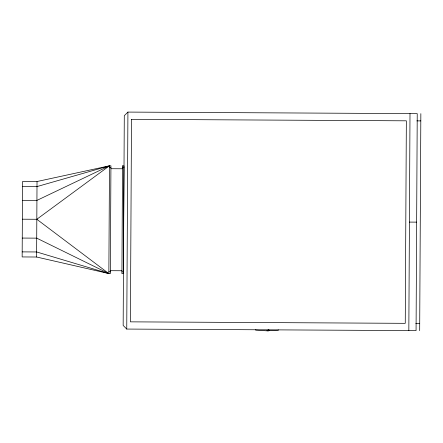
<?xml version="1.0" encoding="UTF-8"?>
<svg xmlns="http://www.w3.org/2000/svg" width="443" height="443" viewBox="0 0 443 443"><rect width="100%" height="100%" fill="white"/><g stroke="black" fill="none" stroke-linecap="round" stroke-linejoin="round"><path stroke-width="0.66" d="M22.178 251.884L36.642 251.962L108.856 273.575L109.487 165.815L110.933 165.826L110.351 273.58L108.906 273.575L36.614 257.018L37.024 181.525L109.438 165.815L36.819 219.274L22.355 219.196M126.753 329.066L127.922 112.085L417.234 113.641L416.066 330.622L126.753 329.066L123.16 325.428L124.289 115.678L127.922 112.085M255.605 329.758L255.605 330.118L268.259 330.91M268.912 330.821L268.918 329.83M278.32 329.88L278.315 330.245L266.902 330.666M408.834 330.583L410.002 113.602M419.682 330.644L420.85 113.657M268.087 329.825L268.707 330.533L267.899 330.91M416.869 120.873L420.811 120.895M109.476 167.626L110.922 167.631M122.495 167.692L123.94 167.703M110.916 168.717L122.489 168.777M37.024 181.591L22.554 181.514L22.15 256.94L36.614 257.018M22.527 186.503L36.996 186.581L109.438 165.815L36.919 200.397L22.455 200.319M409.415 222.093L416.647 222.131M22.25 238.068L36.719 238.146L108.856 273.575L36.819 219.274M110.368 270.69L121.941 270.751M108.917 271.764L110.362 271.775M121.936 271.836L123.381 271.841M415.778 323.39L419.72 323.412M122.506 165.887L121.925 273.641L123.37 273.652L123.951 165.892L122.506 165.887M131.499 119.333L130.408 321.851L405.256 323.329L406.347 120.817L131.499 119.333M267.954 330.328C268.342 331.364 268.84 329.531 267.965 330.295M268.098 330.351L268.386 330.389L268.098 330.351"/></g></svg>
